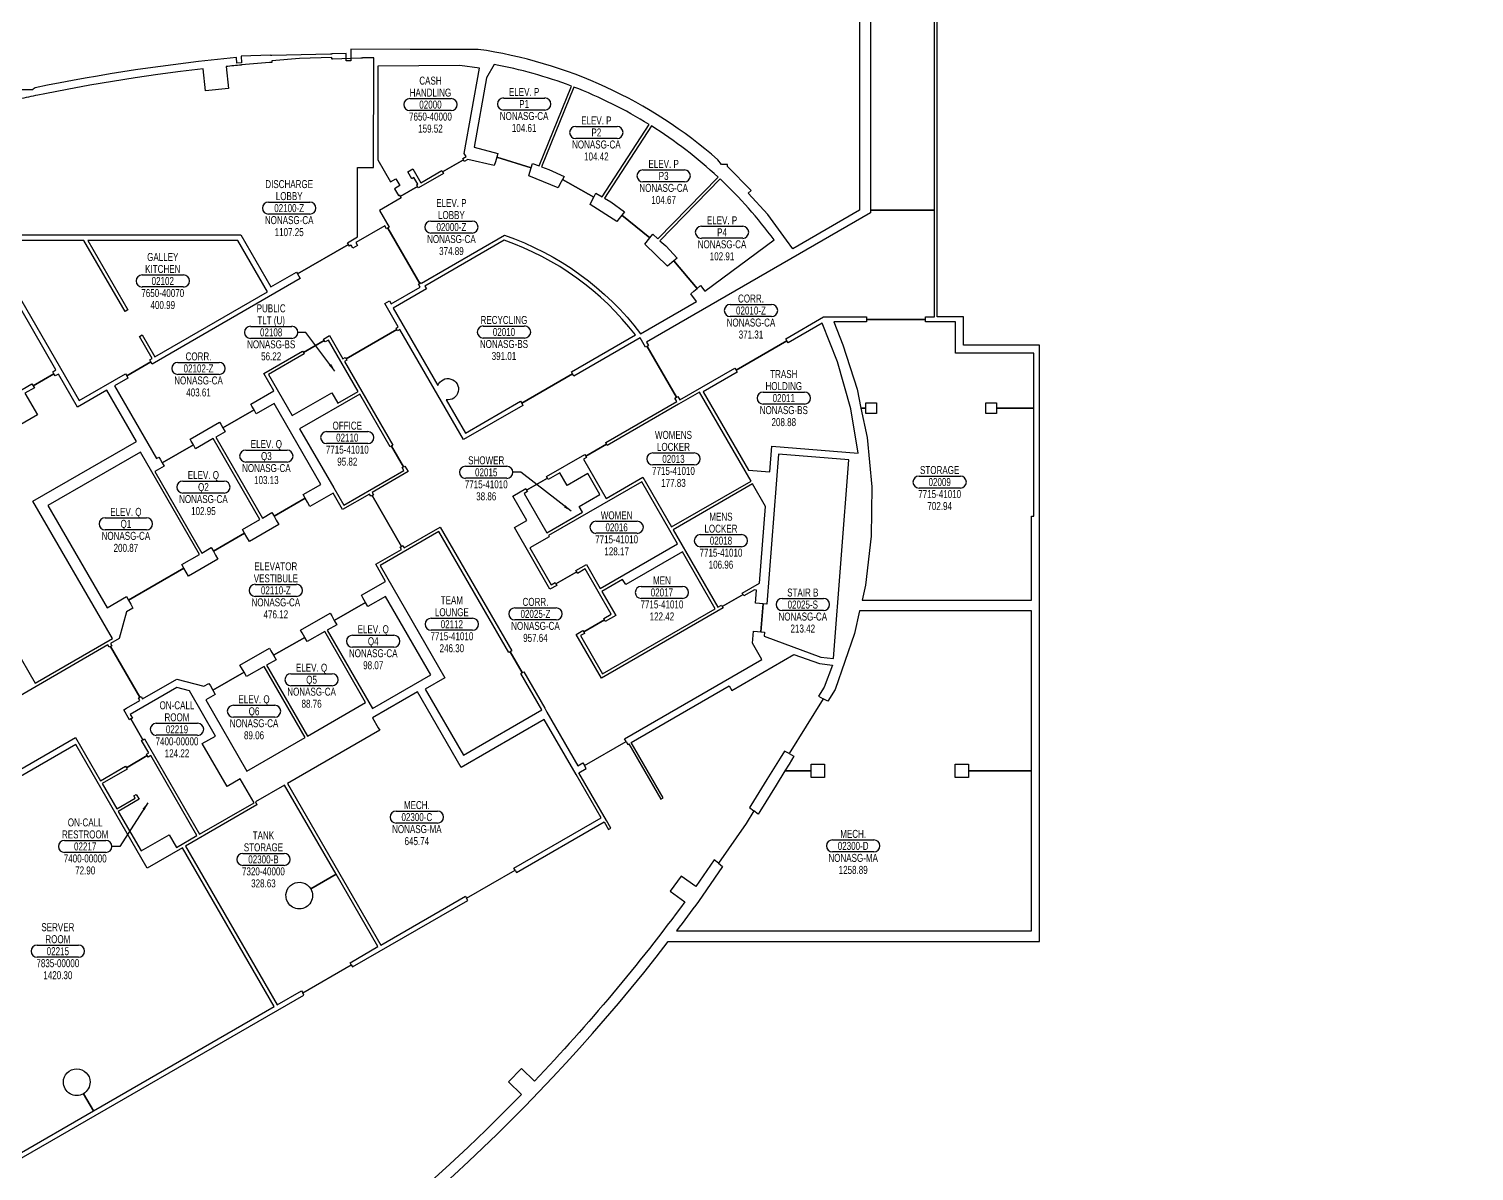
# Model space of a CAD drawing. Extents: x -1958 to 2492, y 4758 to 8997.
# Drawn here: x 163 to 2329, y 5648 to 7361 of the extents above; entities that cross this region are included whole.
import ezdxf
from ezdxf.enums import TextEntityAlignment as Align

# ---------------------------------------------------------------- set-up
doc = ezdxf.new("R2010")
doc.units = 0
doc.header["$LTSCALE"] = 48
doc.header["$MEASUREMENT"] = 0
doc.layers.get('0').update_dxf_attribs({"linetype": 'CONTINUOUS'})
for name, color, linetype in [('AREA', 3, 'CONTINUOUS'), ('AREA2', 1, 'CONTINUOUS'), ('COSTC', 6, 'CONTINUOUS'), ('PLINE', 3, 'CONTINUOUS'), ('PLINE2', 5, 'CONTINUOUS'), ('ROOMNA', 4, 'CONTINUOUS'), ('ROOMNO', 4, 'CONTINUOUS'), ('ROOMOV', 4, 'CONTINUOUS')]:
    doc.layers.add(name, color=color, linetype=linetype)
doc.dimstyles.get("Standard").update_dxf_attribs({"dimtxt": 0.18, "dimasz": 12, "dimexe": 0.18, "dimexo": 0.0625, "dimgap": 0.09, "dimtad": 0, "dimtih": 1, "dimtoh": 1, "dimdec": 4, "dimzin": 0, "dimtxsty": 'STANDARD', "dimcen": 0.09, "dimazin": 3, "dimtfac": 1, "dimtdec": 4, "dimtofl": 0, "dimtmove": 0, "dimatfit": 3, "dimtolj": 1, "dimtzin": 0})

# ---------------------------------------------------------------- blocks, each defined once
blk = doc.blocks.new('ROOM')
at = {"layer": 'ROOMOV'}
for p, q in [((-31, 9), (31, 9)), ((31, -9), (-31, -9))]:
    blk.add_line(p, q, dxfattribs=at)
for centre, start, end in [((-31, 0), 90, 270), ((31, 0), 270, 90)]:
    blk.add_arc(centre, 9.04, start, end, dxfattribs=at)
at = {"width": 0.75, "flags": 1}
for tag, p in [('FLFIN', (-60, -36)), ('ICRA', (60, -36)), ('FLCOND', (-60, -60)), ('FLTYPE', (-60, -48)), ('USER1', (60, -48)), ('USER2', (60, -60)), ('WLTYPE', (-60, -84)), ('WLFIN', (-60, -72)), ('BLDG', (-24, -84)), ('SITE', (-24, -72)), ('UCODE', (24, -72)), ('UDESC', (24, -84)), ('USER3', (60, -72)), ('USER4', (60, -84)), ('WLCOND', (-60, -96)), ('CLFIN', (-60, -108)), ('COSTCD', (-24, -108)), ('FLR', (-24, -96)), ('FCODE', (24, -96)), ('FDESC', (24, -108)), ('USER5', (60, -96)), ('USER6', (60, -108)), ('CLCOND', (-60, -132)), ('CLTYPE', (-60, -120)), ('DEPTD', (-24, -120)), ('RDES', (-24, -132)), ('CONTACT', (24, -132)), ('DIVISION', (24, -120)), ('USER7', (60, -120)), ('USER8', (60, -132)), ('CLHT', (-60, -144)), ('CHDATE', (-24, -144)), ('OCCUP', (24, -144)), ('BLOCK', (60, -144)), ('BASE', (-60, -156)), ('CBACK', (-24, -156)), ('PRCONTACT', (24, -156)), ('BLOCK2', (60, -156))]:
    blk.add_attdef(tag, text='', height=6, dxfattribs=at).set_placement(p, align=Align.MIDDLE_CENTER)
at = {"layer": 'AREA', "width": 0.75}
blk.add_attdef('AREA', text='', height=12, dxfattribs=at).set_placement((0, -36), align=Align.MIDDLE_CENTER)
at = {"layer": 'AREA2', "width": 0.75}
blk.add_attdef('AREA2', text='', height=12, dxfattribs=at).set_placement((0, -36), align=Align.MIDDLE_CENTER)
at = {"layer": 'COSTC', "width": 0.75}
blk.add_attdef('COSTC', text='', height=12, dxfattribs=at).set_placement((0, -18), align=Align.MIDDLE_CENTER)
at = {"layer": 'ROOMNA', "width": 0.75}
for tag, p in [('RMNAA', (0, 54)), ('RMNAC', (0, 18)), ('RMNAB', (0, 36))]:
    blk.add_attdef(tag, text='', height=12, dxfattribs=at).set_placement(p, align=Align.MIDDLE_CENTER)
at = {"layer": 'ROOMNO', "width": 0.75}
blk.add_attdef('RMNU', text='', height=12, dxfattribs=at).set_placement((0, 0), align=Align.MIDDLE_CENTER)

msp = doc.modelspace()

# ---------------------------------------------------------------- linework, layer by layer
at = {"layer": 'PLINE', "color": 1}
for points in [[(1407.7, 8868.2), (1407.7, 7088.8), (1308, 7031.2), (1298.4, 7044.1), (1270.2, 7082.7), (1240.9, 7114.6), (1245.4, 7118.7), (1209.8, 7154.4), (1209.8, 7157.6), (1206.5, 7157.6), (1200.7, 7157.6), (1195.2, 7164.5, 0.145751), (835.9, 7330.1), (758.1, 7330.1), (756.4, 7330), (733.9, 7330), (645.3, 7330.4), (645.3, 7312.8), (637.9, 7312.8), (637.9, 7324.1), (616.7, 7323.5), (616.7, 7323), (614.7, 7323), (526.7, 7320.8), (524.7, 7320.8), (524.7, 7321.2), (480.6, 7320.1), (481.2, 7309.8), (474.1, 7309.2), (473.6, 7317.7, 0.02725), (171.8, 7272.5), (169.1, 7270.5), (168.4, 7269.7), (145.9, 7269.7)], [(137.1, 4758, 0.037309), (780.8, 4886.6), (743.2, 4951.8), (662.9, 4930.9), (421, 5349.9, 0.015926), (424.3, 5351.8, 0.085119), (1121.1, 5992.2), (1677.7, 5992.2), (1677.7, 6488.2), (1677.7, 6657.1), (1677.7, 6886.4), (1563.7, 6886.4), (1563.7, 6928.9), (1524.2, 6928.9), (1524.2, 8716.1)]]:
    msp.add_lwpolyline(points, format="xyb", dxfattribs=at)
at = {"layer": 'PLINE2', "color": 6}
for points in [[(2329.1, 8901.5), (2011.1, 8901.5), (2011.1, 8899.5), (1993.1, 8899.5), (1993.1, 8901.5), (1964.1, 8901.5), (1964.1, 8853.1), (1424, 8853.1), (1424, 7088.8), (1520, 7088.8), (1520, 8717.9), (1559.2, 8757.1), (1989.1, 8757.1), (1989.1, 8769), (2025.1, 8769), (2025.1, 8774), (2329.1, 8774), (2329.1, 8788.5)], [(837.8, 7302), (808.4, 7305.9), (685.5, 7304.7), (685.4, 7164.4), (704.4, 7131.5), (712.5, 7136.2), (718.5, 7125.9), (710.4, 7121.1), (716.4, 7110.8), (718.1, 7111.8), (719.3, 7109.6), (745.3, 7124.6), (744.1, 7126.8), (745.8, 7127.8), (739.8, 7138.1), (736.4, 7136.2), (730.4, 7146.6), (738, 7151), (750, 7130.2), (781.6, 7148.4), (782.8, 7146.3), (814, 7164.3), (812.8, 7166.4), (818, 7169.4), (815.2, 7174.1)], [(1520, 7088.8), (1424, 7088.8), (1424, 7084.9), (1088.3, 6891.1), (1091.3, 6885.9), (1089.2, 6884.7), (1133.2, 6808.5), (1135.3, 6809.7), (1138.3, 6804.6), (1220.9, 6852.2), (1222.7, 6849.1), (1298.9, 6893.1), (1297.1, 6896.2), (1353.7, 6928.9), (1418.4, 6928.9), (1418.4, 6925.3), (1506.4, 6925.3), (1506.4, 6928.9), (1520, 6928.9)], [(700.5, 7062.2), (698.4, 7061), (695.9, 7065.3), (652.6, 7040.3), (655.1, 7036), (648.3, 7032.1), (645.8, 7036.4), (643.1, 7034.9), (641.6, 7037.5), (565.4, 6993.5), (569.4, 6986.5), (347.3, 6858.3), (345.5, 6861.5), (309.2, 6840.5), (311, 6837.3), (290.8, 6825.7), (353.8, 6716.6), (357.4, 6718.7), (359.2, 6715.5), (362.5, 6709.9), (409.2, 6736.9), (406, 6742.6), (404.2, 6745.7), (448.4, 6771.2), (450.2, 6768), (453.4, 6762.4), (500.2, 6789.4), (496.9, 6795), (495.1, 6798.2), (529.8, 6818.2), (514.8, 6844.2), (572.9, 6877.7), (574.1, 6875.6), (605.3, 6893.6), (604, 6895.7), (613.2, 6901), (633.2, 6866.3), (636.7, 6868.3), (637.9, 6866.2), (714.1, 6910.2), (712.9, 6912.3), (716.3, 6914.3), (696.3, 6949), (703.1, 6952.9), (705.6, 6948.5), (748.9, 6973.5), (746.4, 6977.8), (748.5, 6979.1)], [(475.5, 7043.5), (250.7, 7043.5), (310.8, 6939.4), (306.6, 6937), (245.1, 7043.5), (137.1, 7043.5), (137.1, 6978.5), (238.1, 6803.6), (307.3, 6843.6), (309.2, 6840.5), (345.5, 6861.5), (343.7, 6864.6), (347.2, 6866.6), (328.2, 6899.5), (332.4, 6901.9), (351.4, 6869), (520, 6966.4)], [(132.9, 6971.3), (68.1, 6971.3), (42.2, 6956.3), (52.3, 6938.8), (35.3, 6929), (111.7, 6796.8), (167.1, 6828.8), (168.9, 6825.7), (200.1, 6843.7), (198.3, 6846.8), (203.1, 6849.6)], [(1374.9, 6861.8), (1351.8, 6919.4), (1300.7, 6890), (1298.9, 6893.1), (1222.7, 6849.1), (1224.5, 6846), (1173.4, 6816.5), (1241.3, 6698.9), (1273.3, 6696.4), (1276.3, 6734.9), (1405.8, 6724.8), (1394.7, 6791.3)], [(1669.3, 6792.2), (1613.3, 6792.2), (1613.3, 6784.2), (1597.3, 6784.2), (1597.3, 6800.2), (1613.3, 6800.2), (1613.3, 6792.2), (1669.3, 6792.2), (1669.3, 6874.4), (1551.7, 6874.4), (1551.7, 6921.7), (1506.4, 6921.7), (1506.4, 6925.3), (1418.4, 6925.3), (1418.4, 6921.7), (1369.2, 6921.7), (1382.6, 6887.1), (1404.1, 6820.6), (1409.9, 6792.2), (1417.3, 6792.2), (1417.3, 6800.2), (1433.3, 6800.2), (1433.3, 6784.2), (1417.3, 6784.2), (1417.3, 6792.2), (1409.9, 6792.2), (1419.1, 6748), (1426.2, 6674.2), (1425.4, 6600.1), (1416.6, 6526.5), (1411.5, 6504.2), (1617.7, 6504.2), (1617.7, 6504.2), (1665.7, 6504.2), (1665.7, 6630.2), (1669.3, 6630.2)], [(611.4, 6894.3), (606.5, 6891.5), (605.3, 6893.6), (574.1, 6875.6), (575.3, 6873.5), (521.5, 6842.4), (557, 6780.9), (616.5, 6815.2), (625.5, 6799.7), (655.9, 6817.2)], [(1261.4, 6415.3), (1247.2, 6439.8), (1248.6, 6457.6), (1254.6, 6457.2), (1260, 6456.8), (1263.3, 6498.6), (1257.8, 6499.1), (1251.9, 6499.5), (1253.5, 6519.4), (1250.1, 6519.6), (1234.3, 6510.5), (1233.1, 6512.6), (1201.9, 6494.6), (1203.1, 6492.5), (1020.7, 6387.2), (982.8, 6452.8), (993, 6458.6), (994.2, 6456.5), (1025.4, 6474.5), (1024.2, 6476.6), (1035.5, 6483.2), (996.4, 6551), (985, 6544.4), (983.8, 6546.5), (952.7, 6528.5), (953.9, 6526.4), (943.7, 6520.5), (890.3, 6613), (908.8, 6623.6), (887.8, 6660), (907.5, 6671.4), (908.7, 6669.3), (939.9, 6687.3), (938.7, 6689.4), (996, 6722.5), (997.3, 6720.3), (1028.4, 6738.3), (1027.2, 6740.4), (1134.1, 6802.1), (1131.1, 6807.3), (1133.2, 6808.5), (1089.2, 6884.7), (1087.1, 6883.5), (1078.9, 6897.7), (979.3, 6840.3), (977.5, 6843.4), (901.3, 6799.4), (903.1, 6796.3), (814.2, 6744.9), (718.8, 6910.1), (715.3, 6908.1), (714.1, 6910.2), (637.9, 6866.2), (639.1, 6864.1), (635.6, 6862.1), (708.1, 6736.5), (706, 6735.3), (724, 6704.1), (726.1, 6705.3), (731, 6696.9), (677.1, 6665.8), (679.1, 6662.3), (677, 6661.1), (721, 6584.9), (723.1, 6586.1), (725.1, 6582.6), (779, 6613.8), (886.3, 6428), (884.2, 6426.7), (902.2, 6395.6), (904.3, 6396.8), (935.9, 6342.1), (939.2, 6336.3), (985.6, 6256), (993.1, 6260.4), (995.6, 6256.1), (1057.9, 6292.1), (1055.5, 6296.4)], [(658.4, 6813), (568.4, 6761.1), (619.4, 6672.7), (619.4, 6672.7), (634.4, 6646.8), (724.4, 6698.7), (721.9, 6702.9), (724, 6704.1), (706, 6735.3), (703.9, 6734.1)], [(1168, 6816.1), (1136.5, 6797.9), (1029.6, 6736.2), (1028.4, 6738.3), (997.3, 6720.3), (998.5, 6718.2), (993.7, 6715.5), (1027.7, 6656.5), (1083.1, 6688.5), (1126.1, 6614), (1245.1, 6682.7)], [(530, 6799.1), (503.4, 6783.8), (500.2, 6789.4), (453.4, 6762.4), (456.7, 6756.8), (442.5, 6748.6), (512.5, 6627.3), (526.8, 6635.6), (530.1, 6629.9), (576.9, 6656.9), (573.6, 6662.6), (600, 6677.8)], [(438.8, 6746.5), (412.5, 6731.3), (409.2, 6736.9), (362.5, 6709.9), (365.2, 6705.1), (351.1, 6696.9), (421.6, 6574.8), (435.9, 6583.1), (439.1, 6577.5), (485.9, 6604.5), (482.7, 6610.1), (508.9, 6625.2)], [(329.6, 6726.1), (191.1, 6646.1), (279.6, 6492.8), (308.6, 6509.6), (311.7, 6504.2), (394.9, 6552.1), (391.7, 6557.6), (418.1, 6572.8)], [(1391.8, 6714.8), (1286.5, 6723), (1268.7, 6498.2), (1263.3, 6498.6), (1260, 6456.8), (1265.4, 6456.3), (1264.9, 6450), (1349.9, 6418.8), (1368.5, 6416.5)], [(1018.5, 6662.7), (1000.5, 6693.9), (969.6, 6676), (958.5, 6695.2), (941.1, 6685.1), (939.9, 6687.3), (908.7, 6669.3), (910, 6667.1), (904.8, 6664.2), (938.9, 6605.2), (992.6, 6636.2), (987.6, 6644.8)], [(1081.3, 6681.8), (941.3, 6601), (942.3, 6599.2), (913.5, 6582.6), (945.5, 6527.2), (951.4, 6530.6), (952.7, 6528.5), (983.8, 6546.5), (982.6, 6548.6), (998.2, 6557.6), (1019, 6521.6), (1135.1, 6588.6)], [(1267, 6644.7), (1247.5, 6678.5), (1128.5, 6609.7), (1195.5, 6493.7), (1200.7, 6496.7), (1201.9, 6494.6), (1233.1, 6512.6), (1231.9, 6514.7), (1258, 6529.8)], [(720.9, 6580.2), (718.9, 6583.7), (721, 6584.9), (677, 6661.1), (674.9, 6659.9), (672.9, 6663.3), (632.6, 6640.1), (618.5, 6664.5), (583.9, 6644.6), (580.1, 6651.3), (576.9, 6656.9), (530.1, 6629.9), (533.3, 6624.3), (537.2, 6617.5), (493, 6592.1), (489.1, 6598.9), (485.9, 6604.5), (439.1, 6577.5), (442.4, 6571.8), (445.9, 6565.7), (401.7, 6540.3), (398.2, 6546.3), (394.9, 6552.1), (311.7, 6504.2), (315.1, 6498.3), (318.5, 6492.3), (308.6, 6486.6), (298, 6446.9), (285, 6439.4), (287, 6435.9), (284.9, 6434.7), (328.9, 6358.5), (331, 6359.7), (333, 6356.3), (384.3, 6385.9), (424.7, 6375), (432.3, 6379.4), (434.5, 6375.6), (438.2, 6369.1), (485, 6396.1), (481.2, 6402.6), (478.9, 6406.7), (523, 6432.2), (525.4, 6428.1), (529.2, 6421.5), (576, 6448.4), (572.2, 6455.1), (569.7, 6459.4), (614, 6484.8), (616.4, 6480.6), (620.2, 6473.9), (667, 6500.8), (663.1, 6507.6), (660.9, 6511.6), (697.2, 6532.3), (682.4, 6558)], [(931.6, 6339.6), (900.1, 6394.3), (902.2, 6395.6), (884.2, 6426.7), (882.1, 6425.5), (777.2, 6607.1), (689, 6556.2), (786.1, 6387.8), (756.6, 6370.8), (813.8, 6271.6)], [(1142.1, 6576.5), (1057.2, 6527.5), (1052.6, 6535.4), (1021.4, 6517.4), (1042.2, 6481.4), (1026.6, 6472.4), (1025.4, 6474.5), (994.2, 6456.5), (995.4, 6454.4), (989.5, 6451), (1022.5, 6393.8), (1191.3, 6491.3)], [(697.1, 6509.7), (670.6, 6494.6), (667, 6500.8), (620.2, 6473.9), (623.9, 6467.4), (609.6, 6459.2), (677.5, 6341.6), (765, 6392.1)], [(605.9, 6457.1), (579.6, 6442.1), (576, 6448.4), (529.2, 6421.5), (533, 6414.9), (518.7, 6406.7), (580.1, 6300.3), (667.3, 6350.7)], [(515.2, 6404.7), (488.7, 6389.6), (485, 6396.1), (438.2, 6369.1), (441.8, 6362.8), (427.6, 6354.6), (489.2, 6247.9), (576.6, 6298.3)], [(479.4, 6236.2), (459.5, 6224.7), (422.4, 6289), (442.3, 6300.4), (403.3, 6368), (384.5, 6373), (314.5, 6332.6), (317.6, 6327.3), (315.5, 6326.1), (333.5, 6294.9), (335.6, 6296.1), (418.1, 6153.2), (500, 6200.5)], [(982.7, 6243), (935.2, 6325.2), (810.6, 6253.3), (745.1, 6366.8), (677.7, 6327.8), (686.3, 6312.8), (688.4, 6309.3), (550.1, 6229.4), (690, 5987), (816.9, 6060.2), (818.7, 6057.1), (891.4, 6099.1), (889.6, 6102.2), (1020.4, 6177.7)], [(345.1, 6271.2), (341.1, 6268.9), (339.9, 6271), (308.7, 6253), (310, 6250.9), (272.3, 6229.2), (294.3, 6191.1), (322, 6207.1), (319.9, 6210.8), (323.5, 6212.9), (327.8, 6205.6), (296.4, 6187.4), (330.6, 6128.1), (372.6, 6152.4), (383.6, 6133.3), (414.4, 6151.1)]]:
    msp.add_lwpolyline(points, close=True, dxfattribs=at)
for points in [[(123.8, 7052), (480.4, 7052), (525.4, 6974), (563.9, 6996.2), (565.4, 6993.5), (641.6, 7037.5), (640.1, 7040.2), (655.1, 7048.9), (655.2, 7152.9), (679.2, 7152.9), (679.4, 7311.6), (679.4, 7317.6, 0.001519), (662.4, 7317.2), (662.4, 7317.1), (660, 7317.1), (660, 7317.1), (617.5, 7315.6), (617.5, 7315.7), (616.8, 7315.6), (616.6, 7315.6), (616.6, 7316.1), (616.5, 7318), (568.1, 7316.4), (526.6, 7312.9), (526.8, 7310.4), (525.9, 7310.3), (525.9, 7310.4), (523.4, 7310.2), (523.4, 7310.3), (481.1, 7306.7), (481.1, 7306.6, 0.002076), (458.1, 7304.4), (461.5, 7271.7), (427.5, 7268.1), (424, 7300.8), (389.9, 7296.7), (355.8, 7292.2), (321.7, 7287.4), (287.8, 7282.1), (253.9, 7276.3), (220, 7270.2), (186.3, 7263.6), (175.7, 7261.5, 0.002562), (147.7, 7255.6)], [(141.2, 5661.7), (574.8, 5912.1), (573, 5915.2), (645.8, 5957.2), (647.6, 5954.1), (820.5, 6054), (818.7, 6057.1), (891.4, 6099.1), (893.3, 6096), (1024.8, 6171.9), (1031.5, 6160.3), (1034.9, 6162.3), (1028.2, 6173.9), (986.9, 6245.4), (998, 6251.8), (995.6, 6256.1), (1057.9, 6292.1), (1060.4, 6287.8), (1062.1, 6288.8), (1110.1, 6205.6), (1113.6, 6207.6), (1065.6, 6290.8), (1212.2, 6375.5), (1216.1, 6368.9), (1309.5, 6422.8), (1347.6, 6409), (1367.3, 6406.6), (1354.6, 6373.8), (1346.2, 6360.3), (1353.3, 6356.4), (1302.5, 6274), (1295.4, 6277.9), (1288.7, 6267), (1269, 6235.4), (1244.7, 6196.1), (1242.9, 6193.4), (1249.3, 6188.4), (1237.6, 6169.4), (1196.1, 6109.7), (1189.8, 6114.6), (1162.1, 6074.6), (1140.5, 6090.3), (1124, 6067.6), (1145.9, 6051.7, -0.031506), (920.5, 5783.1), (901, 5801.9), (881.6, 5781.7), (901, 5763.1), (874.6, 5736.3), (847.9, 5709.9), (820.8, 5683.9), (793.4, 5658.2), (765.6, 5632.9)]]:
    msp.add_lwpolyline(points, format="xyb", dxfattribs=at)
for points in [[(975.7, 7275.1, 0.044736), (859.8, 7307.5), (848.5, 7287.3), (830.2, 7183.3), (865.5, 7174.1), (863.9, 7168.6), (915.4, 7152.5), (917.3, 7158.8), (927.3, 7155.3)], [(1092.3, 7217.5, 0.046853), (979.5, 7273.6), (931, 7154), (942.1, 7150.1), (964.8, 7139.6), (962.3, 7134.9), (1009.6, 7108.7), (1012.6, 7114.6), (1021.7, 7109.2)], [(1195.7, 7138.5, 0.046853), (1095.7, 7215.3), (1025.2, 7107.2), (1034.7, 7101.6), (1055.6, 7086.6), (1051.4, 7081.4), (1093.6, 7047.7), (1097.7, 7052.9), (1105.6, 7045.9)], [(1093.6, 7047.7), (1051.4, 7081.4), (1047.2, 7076.3), (1043.7, 7071.8), (1003.8, 7097.7), (1006.5, 7102.8), (1009.6, 7108.7), (962.3, 7134.9), (958.6, 7127.8), (956, 7122.7), (911.9, 7140.6), (913.5, 7146.1), (915.4, 7152.5), (863.9, 7168.6), (861.8, 7161.4), (860.1, 7155.9), (820.5, 7165.2), (815.2, 7162.2), (814, 7164.3), (782.8, 7146.3), (784, 7144.2), (746.5, 7122.5), (745.3, 7124.6), (719.3, 7109.6), (720.5, 7107.5), (688, 7088.7), (702.6, 7063.4), (700.5, 7062.2), (748.5, 6979.1), (750.6, 6980.3), (751.1, 6979.4), (875.6, 7051.3, -0.149532), (1079.5, 6903.7), (1163.2, 6952.1), (1154.9, 6963.7), (1159.2, 6967.4), (1164.3, 6971.7), (1129.4, 7012.9), (1119.9, 7004.9), (1103, 7021.4), (1085.8, 7038)], [(1279.6, 7044.4, 0.045393), (1198.6, 7135.8), (1108.6, 7043.2), (1117.4, 7035.5), (1134.4, 7017.2), (1129.4, 7012.9), (1164.3, 6971.7), (1169.4, 6976), (1175.7, 6967.5)], [(875.1, 7043.8), (756.3, 6975.2), (758.8, 6970.9), (708.7, 6942), (775.6, 6826.1, -2.107872), (788, 6804.7), (816.8, 6754.8), (899.5, 6802.5), (901.3, 6799.4), (977.5, 6843.4), (975.7, 6846.5), (1071.7, 6902, 0.146265)], [(1665.7, 6488.2), (1617.7, 6488.2), (1617.7, 6488.2), (1407.8, 6488.2), (1400, 6454.3), (1371.1, 6370), (1360.3, 6352.6), (1353.3, 6356.4), (1302.5, 6274), (1309.5, 6270.2), (1302.3, 6258.5), (1295.9, 6248.2), (1335.3, 6248.2), (1335.3, 6258.2), (1355.3, 6258.2), (1355.3, 6238.2), (1335.3, 6238.2), (1335.3, 6248.2), (1295.9, 6248.2), (1282.6, 6227), (1258.2, 6187.5), (1255.6, 6183.5), (1249.3, 6188.4), (1237.6, 6169.4), (1196.1, 6109.7), (1202.5, 6104.8), (1166.2, 6052.5, -0.004935), (1133.3, 6008.2), (1665.7, 6008.2), (1665.7, 6248.2), (1571.3, 6248.2), (1571.3, 6238.2), (1551.3, 6238.2), (1551.3, 6258.2), (1571.3, 6258.2), (1571.3, 6248.2), (1665.7, 6248.2), (1665.7, 6347.2), (1665.7, 6347.2)], [(392.9, 6133), (339.9, 6102.4), (232.8, 6287.9), (18.1, 6163.9), (15.9, 6167.9), (12.3, 6165.8), (75.2, 6056.7, -0.57735), (102.2, 6041.2, -1), (66.2, 6041.2, -0.267949), (75.2, 6056.7), (12.3, 6165.8), (-60.4, 6123.9), (-58.1, 6119.9), (-102.8, 6094.1), (141.8, 5670.5), (259.1, 5738.2), (244.2, 5764, -0.57735), (214.2, 5781.4, -1), (254.2, 5781.4, -0.267949), (244.2, 5764), (259.1, 5738.2), (530.4, 5894.8)], [(545.9, 6227), (502, 6201.6), (504.4, 6197.4), (397.1, 6135.5), (534.6, 5897.3), (571.2, 5918.4), (573, 5915.2), (645.8, 5957.2), (643.9, 5960.4), (685.8, 5984.6), (623.1, 6093.2), (585.1, 6071.2, -1.000001), (550.5, 6051.2, -0.999999), (585.1, 6071.2), (623.1, 6093.2)]]:
    msp.add_lwpolyline(points, format="xyb", close=True, dxfattribs=at)
for points in [[(141.2, 6432.5), (171.7, 6379.6), (287.6, 6446.5), (168.6, 6652.7), (323.9, 6742.3), (279.5, 6819.2), (235.4, 6793.7), (206.8, 6843.3), (201.9, 6840.5), (200.1, 6843.7), (168.9, 6825.7), (170.7, 6822.5), (156.6, 6814.4), (175.2, 6782), (-36.4, 6659.8)], [(13.6, 6171.8), (232.5, 6298.2), (269.9, 6233.4), (307.5, 6255.1), (308.7, 6253), (339.9, 6271), (338.7, 6273.1), (342.1, 6275.1), (331.3, 6293.7), (333.5, 6294.9), (315.5, 6326.1), (313.3, 6324.8), (304.7, 6339.9), (308.9, 6342.3), (308.9, 6342.3), (328.8, 6353.8), (326.8, 6357.3), (328.9, 6358.5), (284.9, 6434.7), (282.8, 6433.5), (280.8, 6437), (117.9, 6342.9)]]:
    msp.add_lwpolyline(points, dxfattribs=at)

# ---------------------------------------------------------------- block references
at = {"layer": 'ROOMNO'}
ref = msp.add_blockref('ROOM', (764.5, 7247.3), dxfattribs=at)
ref.add_attrib('RMNU', '02000', dxfattribs={"height": 12, "width": 0.75}).set_placement((764.5, 7247.3), align=Align.MIDDLE_CENTER)
ref.add_attrib('RMNAB', 'CASH', dxfattribs={"layer": 'ROOMNA', "height": 12, "width": 0.75}).set_placement((764.5, 7283.3), align=Align.MIDDLE_CENTER)
ref.add_attrib('RMNAC', 'HANDLING', dxfattribs={"layer": 'ROOMNA', "height": 12, "width": 0.75}).set_placement((764.5, 7265.3), align=Align.MIDDLE_CENTER)
ref.add_attrib('COSTC', '7650-40000', dxfattribs={"layer": 'COSTC', "height": 12, "width": 0.75}).set_placement((764.5, 7229.3), align=Align.MIDDLE_CENTER)
ref.add_attrib('AREA2', '159.52', dxfattribs={"layer": 'AREA2', "height": 12, "width": 0.75}).set_placement((764.5, 7211.3), align=Align.MIDDLE_CENTER)
ref = msp.add_blockref('ROOM', (904.9, 7248.2), dxfattribs=at)
ref.add_attrib('RMNU', 'P1', dxfattribs={"height": 12, "width": 0.75}).set_placement((904.9, 7248.2), align=Align.MIDDLE_CENTER)
ref.add_attrib('RMNAC', 'ELEV. P', dxfattribs={"layer": 'ROOMNA', "height": 12, "width": 0.75}).set_placement((904.9, 7266.2), align=Align.MIDDLE_CENTER)
ref.add_attrib('COSTC', 'NONASG-CA', dxfattribs={"layer": 'COSTC', "height": 12, "width": 0.75}).set_placement((904.9, 7230.2), align=Align.MIDDLE_CENTER)
ref.add_attrib('AREA2', '104.61', dxfattribs={"layer": 'AREA2', "height": 12, "width": 0.75}).set_placement((904.9, 7212.2), align=Align.MIDDLE_CENTER)
ref = msp.add_blockref('ROOM', (1013.2, 7205.5), dxfattribs=at)
ref.add_attrib('RMNU', 'P2', dxfattribs={"height": 12, "width": 0.75}).set_placement((1013.2, 7205.5), align=Align.MIDDLE_CENTER)
ref.add_attrib('RMNAC', 'ELEV. P', dxfattribs={"layer": 'ROOMNA', "height": 12, "width": 0.75}).set_placement((1013.2, 7223.5), align=Align.MIDDLE_CENTER)
ref.add_attrib('COSTC', 'NONASG-CA', dxfattribs={"layer": 'COSTC', "height": 12, "width": 0.75}).set_placement((1013.2, 7187.5), align=Align.MIDDLE_CENTER)
ref.add_attrib('AREA2', '104.42', dxfattribs={"layer": 'AREA2', "height": 12, "width": 0.75}).set_placement((1013.2, 7169.5), align=Align.MIDDLE_CENTER)
ref = msp.add_blockref('ROOM', (1114.1, 7140.4), dxfattribs=at)
ref.add_attrib('RMNU', 'P3', dxfattribs={"height": 12, "width": 0.75}).set_placement((1114.1, 7140.4), align=Align.MIDDLE_CENTER)
ref.add_attrib('RMNAC', 'ELEV. P', dxfattribs={"layer": 'ROOMNA', "height": 12, "width": 0.75}).set_placement((1114.1, 7158.4), align=Align.MIDDLE_CENTER)
ref.add_attrib('COSTC', 'NONASG-CA', dxfattribs={"layer": 'COSTC', "height": 12, "width": 0.75}).set_placement((1114.1, 7122.4), align=Align.MIDDLE_CENTER)
ref.add_attrib('AREA2', '104.67', dxfattribs={"layer": 'AREA2', "height": 12, "width": 0.75}).set_placement((1114.1, 7104.4), align=Align.MIDDLE_CENTER)
ref = msp.add_blockref('ROOM', (552.7, 7092.1), dxfattribs=at)
ref.add_attrib('RMNU', '02100-Z', dxfattribs={"height": 12, "width": 0.75}).set_placement((552.7, 7092.1), align=Align.MIDDLE_CENTER)
ref.add_attrib('RMNAB', 'DISCHARGE', dxfattribs={"layer": 'ROOMNA', "height": 12, "width": 0.75}).set_placement((552.7, 7128.1), align=Align.MIDDLE_CENTER)
ref.add_attrib('RMNAC', 'LOBBY', dxfattribs={"layer": 'ROOMNA', "height": 12, "width": 0.75}).set_placement((552.7, 7110.1), align=Align.MIDDLE_CENTER)
ref.add_attrib('COSTC', 'NONASG-CA', dxfattribs={"layer": 'COSTC', "height": 12, "width": 0.75}).set_placement((552.7, 7074.1), align=Align.MIDDLE_CENTER)
ref.add_attrib('AREA2', '1107.25', dxfattribs={"layer": 'AREA2', "height": 12, "width": 0.75}).set_placement((552.7, 7056.1), align=Align.MIDDLE_CENTER)
ref = msp.add_blockref('ROOM', (795.9, 7063.7), dxfattribs=at)
ref.add_attrib('RMNU', '02000-Z', dxfattribs={"height": 12, "width": 0.75}).set_placement((795.9, 7063.7), align=Align.MIDDLE_CENTER)
ref.add_attrib('RMNAB', 'ELEV. P', dxfattribs={"layer": 'ROOMNA', "height": 12, "width": 0.75}).set_placement((795.9, 7099.7), align=Align.MIDDLE_CENTER)
ref.add_attrib('RMNAC', 'LOBBY', dxfattribs={"layer": 'ROOMNA', "height": 12, "width": 0.75}).set_placement((795.9, 7081.7), align=Align.MIDDLE_CENTER)
ref.add_attrib('COSTC', 'NONASG-CA', dxfattribs={"layer": 'COSTC', "height": 12, "width": 0.75}).set_placement((795.9, 7045.7), align=Align.MIDDLE_CENTER)
ref.add_attrib('AREA2', '374.89', dxfattribs={"layer": 'AREA2', "height": 12, "width": 0.75}).set_placement((795.9, 7027.7), align=Align.MIDDLE_CENTER)
ref = msp.add_blockref('ROOM', (1201.6, 7055.8), dxfattribs=at)
ref.add_attrib('RMNU', 'P4', dxfattribs={"height": 12, "width": 0.75}).set_placement((1201.6, 7055.8), align=Align.MIDDLE_CENTER)
ref.add_attrib('RMNAC', 'ELEV. P', dxfattribs={"layer": 'ROOMNA', "height": 12, "width": 0.75}).set_placement((1201.6, 7073.8), align=Align.MIDDLE_CENTER)
ref.add_attrib('COSTC', 'NONASG-CA', dxfattribs={"layer": 'COSTC', "height": 12, "width": 0.75}).set_placement((1201.6, 7037.8), align=Align.MIDDLE_CENTER)
ref.add_attrib('AREA2', '102.91', dxfattribs={"layer": 'AREA2', "height": 12, "width": 0.75}).set_placement((1201.6, 7019.8), align=Align.MIDDLE_CENTER)
ref = msp.add_blockref('ROOM', (363.2, 6982.8), dxfattribs=at)
ref.add_attrib('RMNU', '02102', dxfattribs={"height": 12, "width": 0.75}).set_placement((363.2, 6982.8), align=Align.MIDDLE_CENTER)
ref.add_attrib('RMNAB', 'GALLEY', dxfattribs={"layer": 'ROOMNA', "height": 12, "width": 0.75}).set_placement((363.2, 7018.8), align=Align.MIDDLE_CENTER)
ref.add_attrib('RMNAC', 'KITCHEN', dxfattribs={"layer": 'ROOMNA', "height": 12, "width": 0.75}).set_placement((363.2, 7000.8), align=Align.MIDDLE_CENTER)
ref.add_attrib('COSTC', '7650-40070', dxfattribs={"layer": 'COSTC', "height": 12, "width": 0.75}).set_placement((363.2, 6964.8), align=Align.MIDDLE_CENTER)
ref.add_attrib('AREA2', '400.99', dxfattribs={"layer": 'AREA2', "height": 12, "width": 0.75}).set_placement((363.2, 6946.8), align=Align.MIDDLE_CENTER)
ref = msp.add_blockref('ROOM', (1245, 6938.5), dxfattribs=at)
ref.add_attrib('RMNU', '02010-Z', dxfattribs={"height": 12, "width": 0.75}).set_placement((1245, 6938.5), align=Align.MIDDLE_CENTER)
ref.add_attrib('RMNAC', 'CORR.', dxfattribs={"layer": 'ROOMNA', "height": 12, "width": 0.75}).set_placement((1245, 6956.5), align=Align.MIDDLE_CENTER)
ref.add_attrib('COSTC', 'NONASG-CA', dxfattribs={"layer": 'COSTC', "height": 12, "width": 0.75}).set_placement((1245, 6920.5), align=Align.MIDDLE_CENTER)
ref.add_attrib('AREA2', '371.31', dxfattribs={"layer": 'AREA2', "height": 12, "width": 0.75}).set_placement((1245, 6902.5), align=Align.MIDDLE_CENTER)
ref = msp.add_blockref('ROOM', (525.7, 6905.8), dxfattribs=at)
ref.add_attrib('RMNU', '02108', dxfattribs={"height": 12, "width": 0.75}).set_placement((525.7, 6905.8), align=Align.MIDDLE_CENTER)
ref.add_attrib('RMNAB', 'PUBLIC', dxfattribs={"layer": 'ROOMNA', "height": 12, "width": 0.75}).set_placement((525.7, 6941.8), align=Align.MIDDLE_CENTER)
ref.add_attrib('RMNAC', 'TLT (U)', dxfattribs={"layer": 'ROOMNA', "height": 12, "width": 0.75}).set_placement((525.7, 6923.8), align=Align.MIDDLE_CENTER)
ref.add_attrib('COSTC', 'NONASG-BS', dxfattribs={"layer": 'COSTC', "height": 12, "width": 0.75}).set_placement((525.7, 6887.8), align=Align.MIDDLE_CENTER)
ref.add_attrib('AREA2', '56.22', dxfattribs={"layer": 'AREA2', "height": 12, "width": 0.75}).set_placement((525.7, 6869.8), align=Align.MIDDLE_CENTER)
ref = msp.add_blockref('ROOM', (874.7, 6906.3), dxfattribs=at)
ref.add_attrib('RMNU', '02010', dxfattribs={"height": 12, "width": 0.75}).set_placement((874.7, 6906.3), align=Align.MIDDLE_CENTER)
ref.add_attrib('RMNAC', 'RECYCLING', dxfattribs={"layer": 'ROOMNA', "height": 12, "width": 0.75}).set_placement((874.7, 6924.3), align=Align.MIDDLE_CENTER)
ref.add_attrib('COSTC', 'NONASG-BS', dxfattribs={"layer": 'COSTC', "height": 12, "width": 0.75}).set_placement((874.7, 6888.3), align=Align.MIDDLE_CENTER)
ref.add_attrib('AREA2', '391.01', dxfattribs={"layer": 'AREA2', "height": 12, "width": 0.75}).set_placement((874.7, 6870.3), align=Align.MIDDLE_CENTER)
ref = msp.add_blockref('ROOM', (416.8, 6851.7), dxfattribs=at)
ref.add_attrib('RMNU', '02102-Z', dxfattribs={"height": 12, "width": 0.75}).set_placement((416.8, 6851.7), align=Align.MIDDLE_CENTER)
ref.add_attrib('RMNAC', 'CORR.', dxfattribs={"layer": 'ROOMNA', "height": 12, "width": 0.75}).set_placement((416.8, 6869.7), align=Align.MIDDLE_CENTER)
ref.add_attrib('COSTC', 'NONASG-CA', dxfattribs={"layer": 'COSTC', "height": 12, "width": 0.75}).set_placement((416.8, 6833.7), align=Align.MIDDLE_CENTER)
ref.add_attrib('AREA2', '403.61', dxfattribs={"layer": 'AREA2', "height": 12, "width": 0.75}).set_placement((416.8, 6815.7), align=Align.MIDDLE_CENTER)
ref = msp.add_blockref('ROOM', (1294.2, 6807.2), dxfattribs=at)
ref.add_attrib('RMNU', '02011', dxfattribs={"height": 12, "width": 0.75}).set_placement((1294.2, 6807.2), align=Align.MIDDLE_CENTER)
ref.add_attrib('RMNAB', 'TRASH', dxfattribs={"layer": 'ROOMNA', "height": 12, "width": 0.75}).set_placement((1294.2, 6843.2), align=Align.MIDDLE_CENTER)
ref.add_attrib('RMNAC', 'HOLDING', dxfattribs={"layer": 'ROOMNA', "height": 12, "width": 0.75}).set_placement((1294.2, 6825.2), align=Align.MIDDLE_CENTER)
ref.add_attrib('COSTC', 'NONASG-BS', dxfattribs={"layer": 'COSTC', "height": 12, "width": 0.75}).set_placement((1294.2, 6789.2), align=Align.MIDDLE_CENTER)
ref.add_attrib('AREA2', '208.88', dxfattribs={"layer": 'AREA2', "height": 12, "width": 0.75}).set_placement((1294.2, 6771.2), align=Align.MIDDLE_CENTER)
ref = msp.add_blockref('ROOM', (639.8, 6747.9), dxfattribs=at)
ref.add_attrib('RMNU', '02110', dxfattribs={"height": 12, "width": 0.75}).set_placement((639.8, 6747.9), align=Align.MIDDLE_CENTER)
ref.add_attrib('RMNAC', 'OFFICE', dxfattribs={"layer": 'ROOMNA', "height": 12, "width": 0.75}).set_placement((639.8, 6765.9), align=Align.MIDDLE_CENTER)
ref.add_attrib('COSTC', '7715-41010', dxfattribs={"layer": 'COSTC', "height": 12, "width": 0.75}).set_placement((639.8, 6729.9), align=Align.MIDDLE_CENTER)
ref.add_attrib('AREA2', '95.82', dxfattribs={"layer": 'AREA2', "height": 12, "width": 0.75}).set_placement((639.8, 6711.9), align=Align.MIDDLE_CENTER)
ref = msp.add_blockref('ROOM', (518.5, 6720.3), dxfattribs=at)
ref.add_attrib('RMNU', 'Q3', dxfattribs={"height": 12, "width": 0.75}).set_placement((518.5, 6720.3), align=Align.MIDDLE_CENTER)
ref.add_attrib('RMNAC', 'ELEV. Q', dxfattribs={"layer": 'ROOMNA', "height": 12, "width": 0.75}).set_placement((518.5, 6738.3), align=Align.MIDDLE_CENTER)
ref.add_attrib('COSTC', 'NONASG-CA', dxfattribs={"layer": 'COSTC', "height": 12, "width": 0.75}).set_placement((518.5, 6702.3), align=Align.MIDDLE_CENTER)
ref.add_attrib('AREA2', '103.13', dxfattribs={"layer": 'AREA2', "height": 12, "width": 0.75}).set_placement((518.5, 6684.3), align=Align.MIDDLE_CENTER)
ref = msp.add_blockref('ROOM', (1128.8, 6716), dxfattribs=at)
ref.add_attrib('RMNU', '02013', dxfattribs={"height": 12, "width": 0.75}).set_placement((1128.8, 6716), align=Align.MIDDLE_CENTER)
ref.add_attrib('RMNAB', 'WOMENS', dxfattribs={"layer": 'ROOMNA', "height": 12, "width": 0.75}).set_placement((1128.8, 6752), align=Align.MIDDLE_CENTER)
ref.add_attrib('RMNAC', 'LOCKER', dxfattribs={"layer": 'ROOMNA', "height": 12, "width": 0.75}).set_placement((1128.8, 6734), align=Align.MIDDLE_CENTER)
ref.add_attrib('COSTC', '7715-41010', dxfattribs={"layer": 'COSTC', "height": 12, "width": 0.75}).set_placement((1128.8, 6698), align=Align.MIDDLE_CENTER)
ref.add_attrib('AREA2', '177.83', dxfattribs={"layer": 'AREA2', "height": 12, "width": 0.75}).set_placement((1128.8, 6680), align=Align.MIDDLE_CENTER)
ref = msp.add_blockref('ROOM', (848.1, 6695.9), dxfattribs=at)
ref.add_attrib('RMNU', '02015', dxfattribs={"height": 12, "width": 0.75}).set_placement((848.1, 6695.9), align=Align.MIDDLE_CENTER)
ref.add_attrib('RMNAC', 'SHOWER', dxfattribs={"layer": 'ROOMNA', "height": 12, "width": 0.75}).set_placement((848.1, 6713.9), align=Align.MIDDLE_CENTER)
ref.add_attrib('COSTC', '7715-41010', dxfattribs={"layer": 'COSTC', "height": 12, "width": 0.75}).set_placement((848.1, 6677.9), align=Align.MIDDLE_CENTER)
ref.add_attrib('AREA2', '38.86', dxfattribs={"layer": 'AREA2', "height": 12, "width": 0.75}).set_placement((848.1, 6659.9), align=Align.MIDDLE_CENTER)
ref = msp.add_blockref('ROOM', (424.1, 6673.8), dxfattribs=at)
ref.add_attrib('RMNU', 'Q2', dxfattribs={"height": 12, "width": 0.75}).set_placement((424.1, 6673.8), align=Align.MIDDLE_CENTER)
ref.add_attrib('RMNAC', 'ELEV. Q', dxfattribs={"layer": 'ROOMNA', "height": 12, "width": 0.75}).set_placement((424.1, 6691.8), align=Align.MIDDLE_CENTER)
ref.add_attrib('COSTC', 'NONASG-CA', dxfattribs={"layer": 'COSTC', "height": 12, "width": 0.75}).set_placement((424.1, 6655.8), align=Align.MIDDLE_CENTER)
ref.add_attrib('AREA2', '102.95', dxfattribs={"layer": 'AREA2', "height": 12, "width": 0.75}).set_placement((424.1, 6637.8), align=Align.MIDDLE_CENTER)
ref = msp.add_blockref('ROOM', (1527.9, 6681.3), dxfattribs=at)
ref.add_attrib('RMNU', '02009', dxfattribs={"height": 12, "width": 0.75}).set_placement((1527.9, 6681.3), align=Align.MIDDLE_CENTER)
ref.add_attrib('RMNAC', 'STORAGE', dxfattribs={"layer": 'ROOMNA', "height": 12, "width": 0.75}).set_placement((1527.9, 6699.3), align=Align.MIDDLE_CENTER)
ref.add_attrib('COSTC', '7715-41010', dxfattribs={"layer": 'COSTC', "height": 12, "width": 0.75}).set_placement((1527.9, 6663.3), align=Align.MIDDLE_CENTER)
ref.add_attrib('AREA2', '702.94', dxfattribs={"layer": 'AREA2', "height": 12, "width": 0.75}).set_placement((1527.9, 6645.3), align=Align.MIDDLE_CENTER)
ref = msp.add_blockref('ROOM', (307.9, 6618.6), dxfattribs=at)
ref.add_attrib('RMNU', 'Q1', dxfattribs={"height": 12, "width": 0.75}).set_placement((307.9, 6618.6), align=Align.MIDDLE_CENTER)
ref.add_attrib('RMNAC', 'ELEV. Q', dxfattribs={"layer": 'ROOMNA', "height": 12, "width": 0.75}).set_placement((307.9, 6636.6), align=Align.MIDDLE_CENTER)
ref.add_attrib('COSTC', 'NONASG-CA', dxfattribs={"layer": 'COSTC', "height": 12, "width": 0.75}).set_placement((307.9, 6600.6), align=Align.MIDDLE_CENTER)
ref.add_attrib('AREA2', '200.87', dxfattribs={"layer": 'AREA2', "height": 12, "width": 0.75}).set_placement((307.9, 6582.6), align=Align.MIDDLE_CENTER)
ref = msp.add_blockref('ROOM', (1043.6, 6613.4), dxfattribs=at)
ref.add_attrib('RMNU', '02016', dxfattribs={"height": 12, "width": 0.75}).set_placement((1043.6, 6613.4), align=Align.MIDDLE_CENTER)
ref.add_attrib('RMNAC', 'WOMEN', dxfattribs={"layer": 'ROOMNA', "height": 12, "width": 0.75}).set_placement((1043.6, 6631.4), align=Align.MIDDLE_CENTER)
ref.add_attrib('COSTC', '7715-41010', dxfattribs={"layer": 'COSTC', "height": 12, "width": 0.75}).set_placement((1043.6, 6595.4), align=Align.MIDDLE_CENTER)
ref.add_attrib('AREA2', '128.17', dxfattribs={"layer": 'AREA2', "height": 12, "width": 0.75}).set_placement((1043.6, 6577.4), align=Align.MIDDLE_CENTER)
ref = msp.add_blockref('ROOM', (1200, 6593.4), dxfattribs=at)
ref.add_attrib('RMNU', '02018', dxfattribs={"height": 12, "width": 0.75}).set_placement((1200, 6593.4), align=Align.MIDDLE_CENTER)
ref.add_attrib('RMNAB', 'MENS', dxfattribs={"layer": 'ROOMNA', "height": 12, "width": 0.75}).set_placement((1200, 6629.4), align=Align.MIDDLE_CENTER)
ref.add_attrib('RMNAC', 'LOCKER', dxfattribs={"layer": 'ROOMNA', "height": 12, "width": 0.75}).set_placement((1200, 6611.4), align=Align.MIDDLE_CENTER)
ref.add_attrib('COSTC', '7715-41010', dxfattribs={"layer": 'COSTC', "height": 12, "width": 0.75}).set_placement((1200, 6575.4), align=Align.MIDDLE_CENTER)
ref.add_attrib('AREA2', '106.96', dxfattribs={"layer": 'AREA2', "height": 12, "width": 0.75}).set_placement((1200, 6557.4), align=Align.MIDDLE_CENTER)
ref = msp.add_blockref('ROOM', (532.7, 6518.9), dxfattribs=at)
ref.add_attrib('RMNU', '02110-Z', dxfattribs={"height": 12, "width": 0.75}).set_placement((532.7, 6518.9), align=Align.MIDDLE_CENTER)
ref.add_attrib('RMNAB', 'ELEVATOR', dxfattribs={"layer": 'ROOMNA', "height": 12, "width": 0.75}).set_placement((532.7, 6554.9), align=Align.MIDDLE_CENTER)
ref.add_attrib('RMNAC', 'VESTIBULE', dxfattribs={"layer": 'ROOMNA', "height": 12, "width": 0.75}).set_placement((532.7, 6536.9), align=Align.MIDDLE_CENTER)
ref.add_attrib('COSTC', 'NONASG-CA', dxfattribs={"layer": 'COSTC', "height": 12, "width": 0.75}).set_placement((532.7, 6500.9), align=Align.MIDDLE_CENTER)
ref.add_attrib('AREA2', '476.12', dxfattribs={"layer": 'AREA2', "height": 12, "width": 0.75}).set_placement((532.7, 6482.9), align=Align.MIDDLE_CENTER)
ref = msp.add_blockref('ROOM', (1111.5, 6515.8), dxfattribs=at)
ref.add_attrib('RMNU', '02017', dxfattribs={"height": 12, "width": 0.75}).set_placement((1111.5, 6515.8), align=Align.MIDDLE_CENTER)
ref.add_attrib('RMNAC', 'MEN', dxfattribs={"layer": 'ROOMNA', "height": 12, "width": 0.75}).set_placement((1111.5, 6533.8), align=Align.MIDDLE_CENTER)
ref.add_attrib('COSTC', '7715-41010', dxfattribs={"layer": 'COSTC', "height": 12, "width": 0.75}).set_placement((1111.5, 6497.8), align=Align.MIDDLE_CENTER)
ref.add_attrib('AREA2', '122.42', dxfattribs={"layer": 'AREA2', "height": 12, "width": 0.75}).set_placement((1111.5, 6479.8), align=Align.MIDDLE_CENTER)
ref = msp.add_blockref('ROOM', (1322.7, 6497.6), dxfattribs=at)
ref.add_attrib('RMNU', '02025-S', dxfattribs={"height": 12, "width": 0.75}).set_placement((1322.7, 6497.6), align=Align.MIDDLE_CENTER)
ref.add_attrib('RMNAC', 'STAIR B', dxfattribs={"layer": 'ROOMNA', "height": 12, "width": 0.75}).set_placement((1322.7, 6515.6), align=Align.MIDDLE_CENTER)
ref.add_attrib('COSTC', 'NONASG-CA', dxfattribs={"layer": 'COSTC', "height": 12, "width": 0.75}).set_placement((1322.7, 6479.6), align=Align.MIDDLE_CENTER)
ref.add_attrib('AREA2', '213.42', dxfattribs={"layer": 'AREA2', "height": 12, "width": 0.75}).set_placement((1322.7, 6461.6), align=Align.MIDDLE_CENTER)
ref = msp.add_blockref('ROOM', (796.6, 6468.1), dxfattribs=at)
ref.add_attrib('RMNU', '02112', dxfattribs={"height": 12, "width": 0.75}).set_placement((796.6, 6468.1), align=Align.MIDDLE_CENTER)
ref.add_attrib('RMNAB', 'TEAM', dxfattribs={"layer": 'ROOMNA', "height": 12, "width": 0.75}).set_placement((796.6, 6504.1), align=Align.MIDDLE_CENTER)
ref.add_attrib('RMNAC', 'LOUNGE', dxfattribs={"layer": 'ROOMNA', "height": 12, "width": 0.75}).set_placement((796.6, 6486.1), align=Align.MIDDLE_CENTER)
ref.add_attrib('COSTC', '7715-41010', dxfattribs={"layer": 'COSTC', "height": 12, "width": 0.75}).set_placement((796.6, 6450.1), align=Align.MIDDLE_CENTER)
ref.add_attrib('AREA2', '246.30', dxfattribs={"layer": 'AREA2', "height": 12, "width": 0.75}).set_placement((796.6, 6432.1), align=Align.MIDDLE_CENTER)
ref = msp.add_blockref('ROOM', (921.9, 6483.6), dxfattribs=at)
ref.add_attrib('RMNU', '02025-Z', dxfattribs={"height": 12, "width": 0.75}).set_placement((921.9, 6483.6), align=Align.MIDDLE_CENTER)
ref.add_attrib('RMNAC', 'CORR.', dxfattribs={"layer": 'ROOMNA', "height": 12, "width": 0.75}).set_placement((921.9, 6501.6), align=Align.MIDDLE_CENTER)
ref.add_attrib('COSTC', 'NONASG-CA', dxfattribs={"layer": 'COSTC', "height": 12, "width": 0.75}).set_placement((921.9, 6465.6), align=Align.MIDDLE_CENTER)
ref.add_attrib('AREA2', '957.64', dxfattribs={"layer": 'AREA2', "height": 12, "width": 0.75}).set_placement((921.9, 6447.6), align=Align.MIDDLE_CENTER)
ref = msp.add_blockref('ROOM', (678.7, 6442.6), dxfattribs=at)
ref.add_attrib('RMNU', 'Q4', dxfattribs={"height": 12, "width": 0.75}).set_placement((678.7, 6442.6), align=Align.MIDDLE_CENTER)
ref.add_attrib('RMNAC', 'ELEV. Q', dxfattribs={"layer": 'ROOMNA', "height": 12, "width": 0.75}).set_placement((678.7, 6460.6), align=Align.MIDDLE_CENTER)
ref.add_attrib('COSTC', 'NONASG-CA', dxfattribs={"layer": 'COSTC', "height": 12, "width": 0.75}).set_placement((678.7, 6424.6), align=Align.MIDDLE_CENTER)
ref.add_attrib('AREA2', '98.07', dxfattribs={"layer": 'AREA2', "height": 12, "width": 0.75}).set_placement((678.7, 6406.6), align=Align.MIDDLE_CENTER)
ref = msp.add_blockref('ROOM', (586.3, 6384.9), dxfattribs=at)
ref.add_attrib('RMNU', 'Q5', dxfattribs={"height": 12, "width": 0.75}).set_placement((586.3, 6384.9), align=Align.MIDDLE_CENTER)
ref.add_attrib('RMNAC', 'ELEV. Q', dxfattribs={"layer": 'ROOMNA', "height": 12, "width": 0.75}).set_placement((586.3, 6402.9), align=Align.MIDDLE_CENTER)
ref.add_attrib('COSTC', 'NONASG-CA', dxfattribs={"layer": 'COSTC', "height": 12, "width": 0.75}).set_placement((586.3, 6366.9), align=Align.MIDDLE_CENTER)
ref.add_attrib('AREA2', '88.76', dxfattribs={"layer": 'AREA2', "height": 12, "width": 0.75}).set_placement((586.3, 6348.9), align=Align.MIDDLE_CENTER)
ref = msp.add_blockref('ROOM', (384.5, 6310.5), dxfattribs=at)
ref.add_attrib('RMNU', '02219', dxfattribs={"height": 12, "width": 0.75}).set_placement((384.5, 6310.5), align=Align.MIDDLE_CENTER)
ref.add_attrib('RMNAB', 'ON-CALL', dxfattribs={"layer": 'ROOMNA', "height": 12, "width": 0.75}).set_placement((384.5, 6346.5), align=Align.MIDDLE_CENTER)
ref.add_attrib('RMNAC', 'ROOM', dxfattribs={"layer": 'ROOMNA', "height": 12, "width": 0.75}).set_placement((384.5, 6328.5), align=Align.MIDDLE_CENTER)
ref.add_attrib('COSTC', '7400-00000', dxfattribs={"layer": 'COSTC', "height": 12, "width": 0.75}).set_placement((384.5, 6292.5), align=Align.MIDDLE_CENTER)
ref.add_attrib('AREA2', '124.22', dxfattribs={"layer": 'AREA2', "height": 12, "width": 0.75}).set_placement((384.5, 6274.5), align=Align.MIDDLE_CENTER)
ref = msp.add_blockref('ROOM', (500, 6337.6), dxfattribs=at)
ref.add_attrib('RMNU', 'Q6', dxfattribs={"height": 12, "width": 0.75}).set_placement((500, 6337.6), align=Align.MIDDLE_CENTER)
ref.add_attrib('RMNAC', 'ELEV. Q', dxfattribs={"layer": 'ROOMNA', "height": 12, "width": 0.75}).set_placement((500, 6355.6), align=Align.MIDDLE_CENTER)
ref.add_attrib('COSTC', 'NONASG-CA', dxfattribs={"layer": 'COSTC', "height": 12, "width": 0.75}).set_placement((500, 6319.6), align=Align.MIDDLE_CENTER)
ref.add_attrib('AREA2', '89.06', dxfattribs={"layer": 'AREA2', "height": 12, "width": 0.75}).set_placement((500, 6301.6), align=Align.MIDDLE_CENTER)
ref = msp.add_blockref('ROOM', (744.1, 6178.9), dxfattribs=at)
ref.add_attrib('RMNU', '02300-C', dxfattribs={"height": 12, "width": 0.75}).set_placement((744.1, 6178.9), align=Align.MIDDLE_CENTER)
ref.add_attrib('RMNAC', 'MECH.', dxfattribs={"layer": 'ROOMNA', "height": 12, "width": 0.75}).set_placement((744.1, 6196.9), align=Align.MIDDLE_CENTER)
ref.add_attrib('COSTC', 'NONASG-MA', dxfattribs={"layer": 'COSTC', "height": 12, "width": 0.75}).set_placement((744.1, 6160.9), align=Align.MIDDLE_CENTER)
ref.add_attrib('AREA2', '645.74', dxfattribs={"layer": 'AREA2', "height": 12, "width": 0.75}).set_placement((744.1, 6142.9), align=Align.MIDDLE_CENTER)
ref = msp.add_blockref('ROOM', (246.9, 6134.9), dxfattribs=at)
ref.add_attrib('RMNU', '02217', dxfattribs={"height": 12, "width": 0.75}).set_placement((246.9, 6134.9), align=Align.MIDDLE_CENTER)
ref.add_attrib('RMNAB', 'ON-CALL', dxfattribs={"layer": 'ROOMNA', "height": 12, "width": 0.75}).set_placement((246.9, 6170.9), align=Align.MIDDLE_CENTER)
ref.add_attrib('RMNAC', 'RESTROOM', dxfattribs={"layer": 'ROOMNA', "height": 12, "width": 0.75}).set_placement((246.9, 6152.9), align=Align.MIDDLE_CENTER)
ref.add_attrib('COSTC', '7400-00000', dxfattribs={"layer": 'COSTC', "height": 12, "width": 0.75}).set_placement((246.9, 6116.9), align=Align.MIDDLE_CENTER)
ref.add_attrib('AREA2', '72.90', dxfattribs={"layer": 'AREA2', "height": 12, "width": 0.75}).set_placement((246.9, 6098.9), align=Align.MIDDLE_CENTER)
ref = msp.add_blockref('ROOM', (514.1, 6115.5), dxfattribs=at)
ref.add_attrib('RMNU', '02300-B', dxfattribs={"height": 12, "width": 0.75}).set_placement((514.1, 6115.5), align=Align.MIDDLE_CENTER)
ref.add_attrib('RMNAB', 'TANK', dxfattribs={"layer": 'ROOMNA', "height": 12, "width": 0.75}).set_placement((514.1, 6151.5), align=Align.MIDDLE_CENTER)
ref.add_attrib('RMNAC', 'STORAGE', dxfattribs={"layer": 'ROOMNA', "height": 12, "width": 0.75}).set_placement((514.1, 6133.5), align=Align.MIDDLE_CENTER)
ref.add_attrib('COSTC', '7320-40000', dxfattribs={"layer": 'COSTC', "height": 12, "width": 0.75}).set_placement((514.1, 6097.5), align=Align.MIDDLE_CENTER)
ref.add_attrib('AREA2', '328.63', dxfattribs={"layer": 'AREA2', "height": 12, "width": 0.75}).set_placement((514.1, 6079.5), align=Align.MIDDLE_CENTER)
ref = msp.add_blockref('ROOM', (1398.2, 6135.7), dxfattribs=at)
ref.add_attrib('RMNU', '02300-D', dxfattribs={"height": 12, "width": 0.75}).set_placement((1398.2, 6135.7), align=Align.MIDDLE_CENTER)
ref.add_attrib('RMNAC', 'MECH.', dxfattribs={"layer": 'ROOMNA', "height": 12, "width": 0.75}).set_placement((1398.2, 6153.7), align=Align.MIDDLE_CENTER)
ref.add_attrib('COSTC', 'NONASG-MA', dxfattribs={"layer": 'COSTC', "height": 12, "width": 0.75}).set_placement((1398.2, 6117.7), align=Align.MIDDLE_CENTER)
ref.add_attrib('AREA2', '1258.89', dxfattribs={"layer": 'AREA2', "height": 12, "width": 0.75}).set_placement((1398.2, 6099.7), align=Align.MIDDLE_CENTER)
ref = msp.add_blockref('ROOM', (205.9, 5977.8), dxfattribs=at)
ref.add_attrib('RMNU', '02215', dxfattribs={"height": 12, "width": 0.75}).set_placement((205.9, 5977.8), align=Align.MIDDLE_CENTER)
ref.add_attrib('RMNAB', 'SERVER', dxfattribs={"layer": 'ROOMNA', "height": 12, "width": 0.75}).set_placement((205.9, 6013.8), align=Align.MIDDLE_CENTER)
ref.add_attrib('RMNAC', 'ROOM', dxfattribs={"layer": 'ROOMNA', "height": 12, "width": 0.75}).set_placement((205.9, 5995.8), align=Align.MIDDLE_CENTER)
ref.add_attrib('COSTC', '7835-00000', dxfattribs={"layer": 'COSTC', "height": 12, "width": 0.75}).set_placement((205.9, 5959.8), align=Align.MIDDLE_CENTER)
ref.add_attrib('AREA2', '1420.30', dxfattribs={"layer": 'AREA2', "height": 12, "width": 0.75}).set_placement((205.9, 5941.8), align=Align.MIDDLE_CENTER)

# ---------------------------------------------------------------- leaders
for points in [[(621.3, 6847.6), (577.8, 6905.8), (565.8, 6905.8)], [(975.2, 6637.7), (900.2, 6695.9), (888.2, 6695.9)], [(340.9, 6200.5), (299, 6134.9), (287, 6134.9)]]:
    msp.add_leader(points, dimstyle='STANDARD', override={"dimgap": 12, "dimtad": 0}, dxfattribs=at)

doc.saveas('drawing.dxf')
